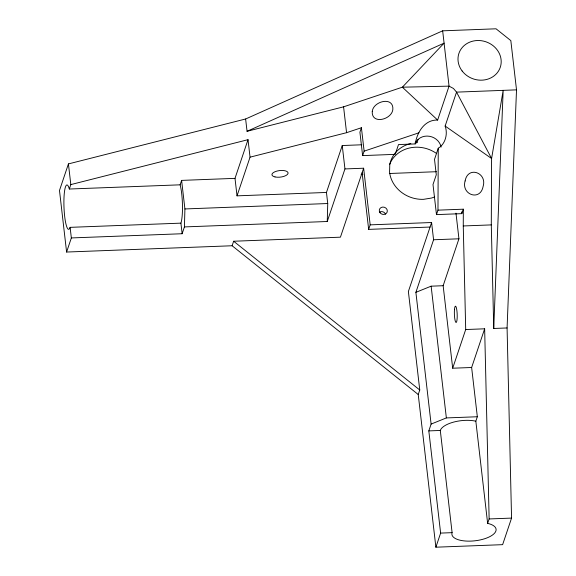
<?xml version="1.0" encoding="UTF-8"?>
<svg xmlns="http://www.w3.org/2000/svg" width="576" height="576" viewBox="0 0 576 576"><rect width="100%" height="100%" fill="white"/><g stroke="black" fill="none" stroke-linecap="round" stroke-linejoin="round"><path stroke-width="0.86" d="M437.976 210.154L463.334 209.189L461.837 213.646L436.478 214.61L437.976 210.154L438.257 148.234C445.55 143.899 447.962 133.762 445.133 126.05L456.545 92.131L453.434 88.452L449.05 86.141L402.35 87.192L343.577 106.834L247.054 131.299L245.628 118.987L442.663 30.823L496.051 28.8L510.826 40.608L516.514 89.856L507.082 327.96L511.56 518.098L502.618 544.666L435.881 547.2L418.234 394.517L419.76 389.995L408.377 291.492L431.59 222.523L370.181 224.856L368.662 229.378L430.063 227.045M465.703 329.53L484.654 328.81L471.636 367.495L452.686 368.215L465.703 329.53L463.262 225.958L463.334 209.189M493.733 328.464L491.292 224.899L491.594 158.522L503.165 90.367L493.733 328.464L507.082 327.96M71.345 237.938L182.138 233.734L184.428 226.922L184.91 208.951L181.606 180.389L235.001 178.358L248.018 139.673L70.819 184.594L69.322 189.029A22.234 3.809 87.8 0 0 63.922 205.085A22.234 3.809 87.8 0 0 70.121 227.347L71.345 237.938L66.6 252.043L232.121 245.758L418.234 394.517M184.428 226.922L327.254 221.501L327.737 203.53L326.455 192.449L342.245 145.526L361.822 144.785M326.455 192.449L237.024 195.847L250.042 157.162L346.565 132.689L361.411 127.728L359.914 132.192L362.621 155.614L395.222 154.339L398.513 144.569L415.202 143.935L415.613 142.682A13.558 12.175 18.6 0 1 429.53 136.296A13.558 12.175 18.6 0 1 441.108 147.089M415.202 143.935C417.038 132.487 424.469 119.57 437.638 120.06L449.05 86.141L442.663 30.823M245.628 118.987L68.429 163.908L59.486 190.476L66.6 252.043M182.138 233.734L180.914 223.142A22.234 3.809 87.8 0 0 180.115 184.824L181.606 180.389M232.121 245.758L233.64 241.236L340.43 237.182L363.636 168.214L344.952 168.934L327.254 221.501M362.621 155.614L364.126 151.15L361.411 127.728M415.231 142.805A31.183 28.001 18.6 0 1 416.995 142.69L418.082 139.486M438.257 148.234L434.513 159.372L436.291 174.758L433.001 184.536L436.478 214.61M435.881 547.2L440.626 533.095L428.818 430.898L431.107 424.087L415.886 292.334L433.577 239.76L431.59 222.523M452.686 368.215L443.153 285.718L458.942 238.795L455.976 213.163M440.626 533.095L452.102 532.656A22.234 9.014 -6.6 0 0 482.242 539.446A22.234 9.014 -6.6 0 0 487.642 523.382L475.834 421.186L477.331 416.75L471.636 367.495M487.642 523.382L489.139 518.947L484.654 328.81M247.054 131.299L444.082 43.142L402.35 87.192L437.638 120.06M415.886 292.334L431.136 286.178L443.153 285.718M431.107 424.087L446.357 417.924L477.331 416.75M364.126 151.15L418.946 132.804M516.514 89.856L456.545 92.131L491.594 158.522L445.133 126.05M415.217 142.762L416.995 142.69M361.116 174.564L362.909 174.499M389.815 173.477L436.45 171.706M69.322 189.029L180.115 184.824M184.91 208.951L327.737 203.53M70.121 227.347L180.914 223.142M463.262 225.958L491.292 224.899M433.577 239.76L458.942 238.795M428.818 430.898L440.294 430.459A22.234 9.014 -6.6 0 1 475.834 421.186M489.139 518.947L511.56 518.098M233.64 241.236L419.76 389.995M461.635 211.874L461.837 213.646M431.136 286.178L446.357 417.924M440.294 430.459L452.102 532.656M363.636 168.214L370.181 224.856M362.117 172.735L368.662 229.378M343.577 106.834L346.565 132.689M342.245 145.526L344.952 168.934M248.018 139.673L250.042 157.162M235.001 178.358L237.024 195.847M68.429 163.908L70.819 184.594M379.411 212.155A4.068 3.65 18.6 0 1 385.538 214.171M389.542 164.614A31.183 28.001 18.6 0 1 436.723 153.612M434.642 196.898A31.183 28.001 18.6 0 1 431.381 198.065L423.547 199.332A31.183 28.001 18.6 0 1 389.57 172.174L389.772 164.808A31.183 28.001 18.6 0 1 410.846 143.518M372.254 111.557C371.455 124.862 392.011 119.657 392.854 109.303C393.646 96.012 373.09 101.21 372.254 111.557M465.12 180.936C460.958 194.587 480.362 201.715 483.142 186.329C487.303 172.685 467.899 165.55 465.12 180.936M275.011 176.933A8.136 3.298 -6.6 0 0 288.014 173.542A8.136 3.298 -6.6 0 0 276.991 171.058A8.136 3.298 -6.6 0 0 275.011 176.933M454.471 309.636A8.136 1.39 87.8 0 0 455.954 322.43A8.136 1.39 87.8 0 0 456.926 310.946A8.136 1.39 87.8 0 0 454.471 309.636M380.045 212.731A4.068 3.65 18.6 0 0 386.986 212.465A4.068 3.65 18.6 0 0 382.874 207.058A4.068 3.65 18.6 0 0 380.045 212.731M462.125 70.963A21.83 19.606 18.6 0 0 499.349 69.545A21.83 19.606 18.6 0 0 477.295 40.522A21.83 19.606 18.6 0 0 462.125 70.963"/></g></svg>
